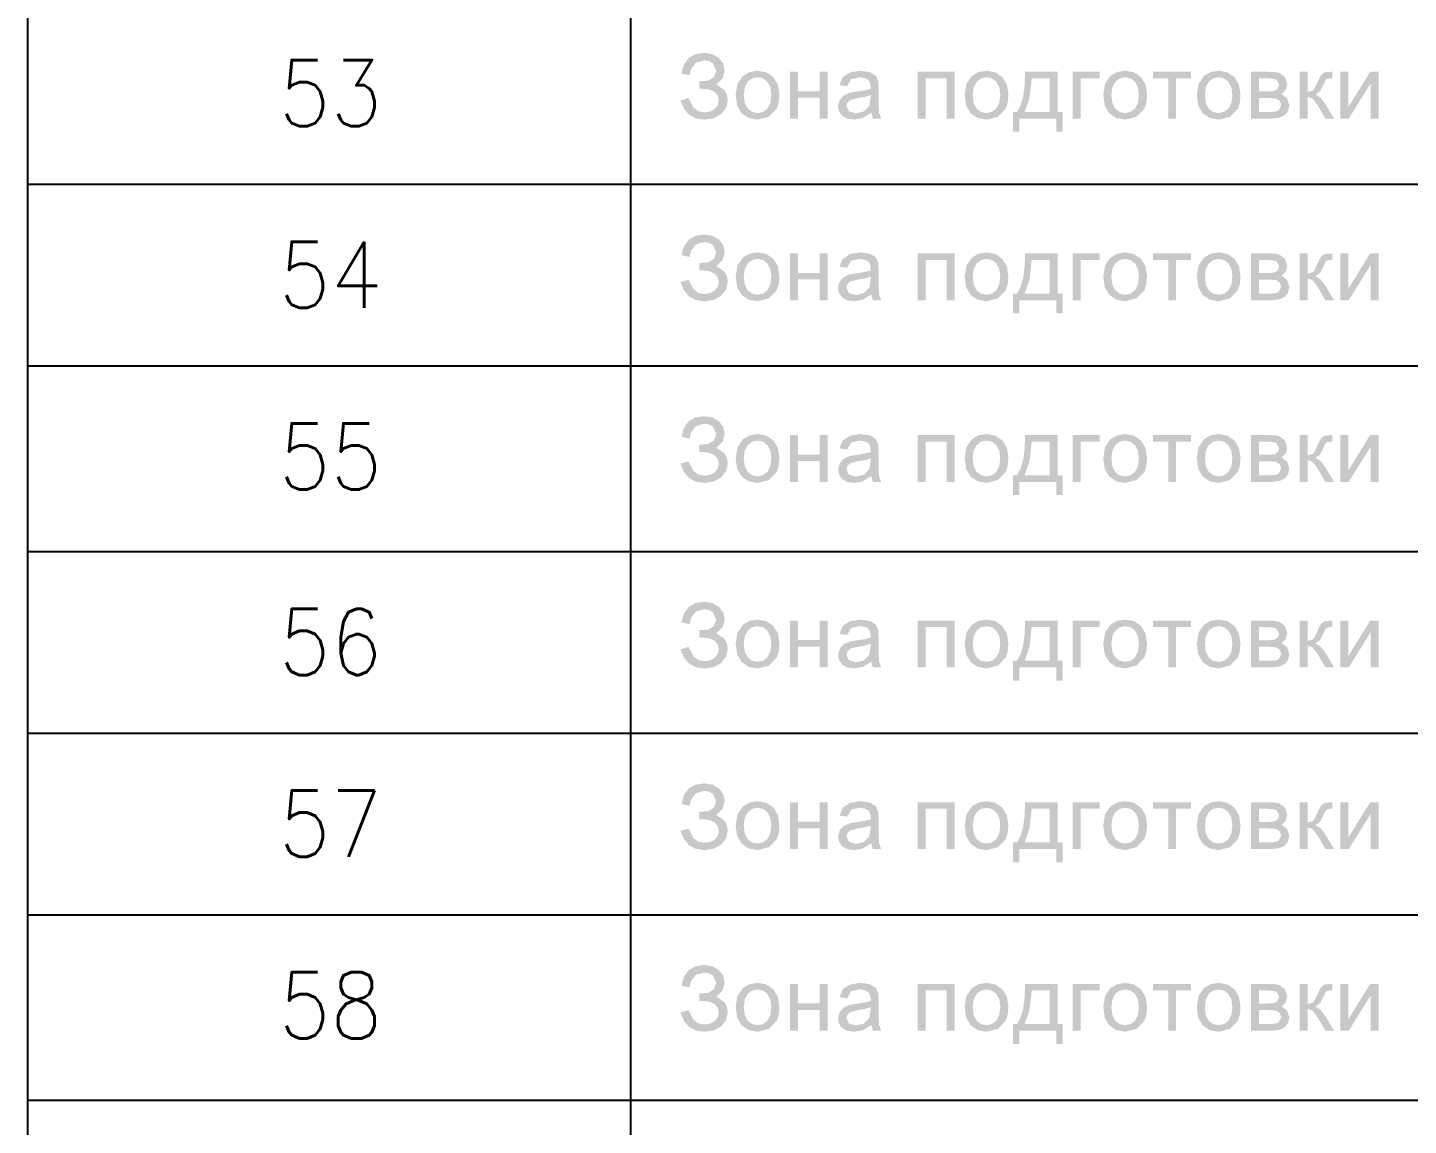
# Model space of a CAD drawing. Header units: millimetres. Extents: x 0 to 420, y 0 to 297.
# Drawn here: x 28.91 to 44.04, y 125.58 to 137.61 of the extents above; entities that cross this region are included whole.
import ezdxf

# ---------------------------------------------------------------- set-up
doc = ezdxf.new("R2010")
doc.units = ezdxf.units.MM
doc.layers.get('0').update_dxf_attribs({"linetype": 'CONTINUOUS'})
doc.styles.get("Standard").update_dxf_attribs({"font": 'STANDARD'})

msp = doc.modelspace()

# ---------------------------------------------------------------- hatches: boundary and pattern name
at = {"true_color": 0x0000fb}
for points in [[(36.063151, 136.809206), (36.152448, 136.832357), (36.207018, 136.72928), (36.258212, 136.69035), (36.323876, 136.677466), (36.390159, 136.686974), (36.440733, 136.715499), (36.472979, 136.757667), (36.483728, 136.808104), (36.47229, 136.860193), (36.438528, 136.900708), (36.384854, 136.926753), (36.315056, 136.935434), (36.270408, 136.935434), (36.270408, 137.017014), (36.369075, 137.02418), (36.429709, 137.062214), (36.456167, 137.132218), (36.419787, 137.212696), (36.377481, 137.238258), (36.322773, 137.246871), (36.231272, 137.219861), (36.178906, 137.149306), (36.164574, 137.08316), (36.074726, 137.103555), (36.102726, 137.202033), (36.153619, 137.272502), (36.227353, 137.31486), (36.323876, 137.329002), (36.416549, 137.314533), (36.488138, 137.271124), (36.533544, 137.20863), (36.548772, 137.136628), (36.525345, 137.048571), (36.455616, 136.982839), (36.546015, 136.921654), (36.573301, 136.871149), (36.582396, 136.811962), (36.564619, 136.727695), (36.511289, 136.658724), (36.42902, 136.612836), (36.324427, 136.597539), (36.232753, 136.610769), (36.158649, 136.650456), (36.102115, 136.716602)], [(37.262359, 137.121745), (37.349451, 137.121745), (37.349451, 136.908976), (37.58978, 136.908976), (37.58978, 137.121745), (37.676872, 137.121745), (37.676872, 136.609666), (37.58978, 136.609666), (37.58978, 136.836767), (37.349451, 136.836767), (37.349451, 136.609666), (37.262359, 136.609666)], [(38.661616, 137.121745), (39.065657, 137.121745), (39.065657, 136.609666), (38.979116, 136.609666), (38.979116, 137.050087), (38.748708, 137.050087), (38.748708, 136.609666), (38.661616, 136.609666)], [(40.358695, 137.121745), (40.653596, 137.121745), (40.653596, 137.050087), (40.445787, 137.050087), (40.445787, 136.609666), (40.358695, 136.609666)], [(41.241101, 137.121745), (41.657268, 137.121745), (41.657268, 137.050087), (41.492455, 137.050087), (41.492455, 136.609666), (41.406465, 136.609666), (41.406465, 137.050087), (41.241101, 137.050087)], [(42.847181, 137.121745), (42.934273, 137.121745), (42.934273, 136.900708), (42.992151, 136.916142), (43.012546, 136.947217), (43.041209, 137.009297), (43.063947, 137.059389), (43.08255, 137.089223), (43.11893, 137.115131), (43.186179, 137.121745), (43.203266, 137.121745), (43.203266, 137.050087), (43.179013, 137.050638), (43.135467, 137.040165), (43.122306, 137.019081), (43.104599, 136.977327), (43.068218, 136.907874), (43.017507, 136.872596), (43.073042, 136.839109), (43.12775, 136.768416), (43.222559, 136.609666), (43.127199, 136.609666), (43.034594, 136.768416), (42.984434, 136.831255), (42.934273, 136.846689), (42.934273, 136.609666), (42.847181, 136.609666)], [(43.289922, 137.121745), (43.377014, 137.121745), (43.377014, 136.731485), (43.617344, 137.121745), (43.71105, 137.121745), (43.71105, 136.609666), (43.62451, 136.609666), (43.62451, 136.997722), (43.383629, 136.609666), (43.289922, 136.609666)], [(36.063151, 134.819539), (36.152448, 134.84269), (36.207018, 134.739613), (36.258212, 134.700684), (36.323876, 134.687799), (36.390159, 134.697307), (36.440733, 134.725833), (36.472979, 134.768001), (36.483728, 134.818437), (36.47229, 134.870527), (36.438528, 134.911041), (36.384854, 134.937086), (36.315056, 134.945768), (36.270408, 134.945768), (36.270408, 135.027348), (36.369075, 135.034513), (36.429709, 135.072547), (36.456167, 135.142552), (36.419787, 135.223029), (36.377481, 135.248592), (36.322773, 135.257204), (36.231272, 135.230195), (36.178906, 135.159639), (36.164574, 135.093493), (36.074726, 135.113888), (36.102726, 135.212366), (36.153619, 135.282836), (36.227353, 135.325193), (36.323876, 135.339335), (36.416549, 135.324866), (36.488138, 135.281458), (36.533544, 135.218964), (36.548772, 135.146961), (36.525345, 135.058905), (36.455616, 134.993172), (36.546015, 134.931987), (36.573301, 134.881482), (36.582396, 134.822295), (36.564619, 134.738028), (36.511289, 134.669058), (36.42902, 134.623169), (36.324427, 134.607873), (36.232753, 134.621102), (36.158649, 134.660789), (36.102115, 134.726935)], [(37.262359, 135.132078), (37.349451, 135.132078), (37.349451, 134.919309), (37.58978, 134.919309), (37.58978, 135.132078), (37.676872, 135.132078), (37.676872, 134.619999), (37.58978, 134.619999), (37.58978, 134.8471), (37.349451, 134.8471), (37.349451, 134.619999), (37.262359, 134.619999)], [(38.661616, 135.132078), (39.065657, 135.132078), (39.065657, 134.619999), (38.979116, 134.619999), (38.979116, 135.06042), (38.748708, 135.06042), (38.748708, 134.619999), (38.661616, 134.619999)], [(40.358695, 135.132078), (40.653596, 135.132078), (40.653596, 135.06042), (40.445787, 135.06042), (40.445787, 134.619999), (40.358695, 134.619999)], [(41.241101, 135.132078), (41.657268, 135.132078), (41.657268, 135.06042), (41.492455, 135.06042), (41.492455, 134.619999), (41.406465, 134.619999), (41.406465, 135.06042), (41.241101, 135.06042)], [(42.847181, 135.132078), (42.934273, 135.132078), (42.934273, 134.911041), (42.992151, 134.926475), (43.012546, 134.95755), (43.041209, 135.019631), (43.063947, 135.069722), (43.08255, 135.099557), (43.11893, 135.125464), (43.186179, 135.132078), (43.203266, 135.132078), (43.203266, 135.06042), (43.179013, 135.060972), (43.135467, 135.050499), (43.122306, 135.029415), (43.104599, 134.98766), (43.068218, 134.918207), (43.017507, 134.882929), (43.073042, 134.849443), (43.12775, 134.778749), (43.222559, 134.619999), (43.127199, 134.619999), (43.034594, 134.778749), (42.984434, 134.841588), (42.934273, 134.857022), (42.934273, 134.619999), (42.847181, 134.619999)], [(43.289922, 135.132078), (43.377014, 135.132078), (43.377014, 134.741818), (43.617344, 135.132078), (43.71105, 135.132078), (43.71105, 134.619999), (43.62451, 134.619999), (43.62451, 135.008055), (43.383629, 134.619999), (43.289922, 134.619999)], [(36.063151, 132.829873), (36.152448, 132.853024), (36.207018, 132.749947), (36.258212, 132.711017), (36.323876, 132.698132), (36.390159, 132.707641), (36.440733, 132.736166), (36.472979, 132.778334), (36.483728, 132.82877), (36.47229, 132.88086), (36.438528, 132.921374), (36.384854, 132.947419), (36.315056, 132.956101), (36.270408, 132.956101), (36.270408, 133.037681), (36.369075, 133.044847), (36.429709, 133.082881), (36.456167, 133.152885), (36.419787, 133.233362), (36.377481, 133.258925), (36.322773, 133.267538), (36.231272, 133.240528), (36.178906, 133.169973), (36.164574, 133.103827), (36.074726, 133.124222), (36.102726, 133.2227), (36.153619, 133.293169), (36.227353, 133.335527), (36.323876, 133.349669), (36.416549, 133.335199), (36.488138, 133.291791), (36.533544, 133.229297), (36.548772, 133.157295), (36.525345, 133.069238), (36.455616, 133.003506), (36.546015, 132.942321), (36.573301, 132.891816), (36.582396, 132.832629), (36.564619, 132.748362), (36.511289, 132.679391), (36.42902, 132.633502), (36.324427, 132.618206), (36.232753, 132.631435), (36.158649, 132.671123), (36.102115, 132.737269)], [(37.262359, 133.142412), (37.349451, 133.142412), (37.349451, 132.929643), (37.58978, 132.929643), (37.58978, 133.142412), (37.676872, 133.142412), (37.676872, 132.630333), (37.58978, 132.630333), (37.58978, 132.857433), (37.349451, 132.857433), (37.349451, 132.630333), (37.262359, 132.630333)], [(38.661616, 133.142412), (39.065657, 133.142412), (39.065657, 132.630333), (38.979116, 132.630333), (38.979116, 133.070754), (38.748708, 133.070754), (38.748708, 132.630333), (38.661616, 132.630333)], [(40.358695, 133.142412), (40.653596, 133.142412), (40.653596, 133.070754), (40.445787, 133.070754), (40.445787, 132.630333), (40.358695, 132.630333)], [(41.241101, 133.142412), (41.657268, 133.142412), (41.657268, 133.070754), (41.492455, 133.070754), (41.492455, 132.630333), (41.406465, 132.630333), (41.406465, 133.070754), (41.241101, 133.070754)], [(42.847181, 133.142412), (42.934273, 133.142412), (42.934273, 132.921374), (42.992151, 132.936808), (43.012546, 132.967883), (43.041209, 133.029964), (43.063947, 133.080056), (43.08255, 133.10989), (43.11893, 133.135797), (43.186179, 133.142412), (43.203266, 133.142412), (43.203266, 133.070754), (43.179013, 133.071305), (43.135467, 133.060832), (43.122306, 133.039748), (43.104599, 132.997993), (43.068218, 132.92854), (43.017507, 132.893262), (43.073042, 132.859776), (43.12775, 132.789083), (43.222559, 132.630333), (43.127199, 132.630333), (43.034594, 132.789083), (42.984434, 132.851921), (42.934273, 132.867355), (42.934273, 132.630333), (42.847181, 132.630333)], [(43.289922, 133.142412), (43.377014, 133.142412), (43.377014, 132.752151), (43.617344, 133.142412), (43.71105, 133.142412), (43.71105, 132.630333), (43.62451, 132.630333), (43.62451, 133.018388), (43.383629, 132.630333), (43.289922, 132.630333)], [(36.063151, 130.797873), (36.152448, 130.821024), (36.207018, 130.717947), (36.258212, 130.679017), (36.323876, 130.666132), (36.390159, 130.675641), (36.440733, 130.704166), (36.472979, 130.746334), (36.483728, 130.79677), (36.47229, 130.84886), (36.438528, 130.889374), (36.384854, 130.915419), (36.315056, 130.924101), (36.270408, 130.924101), (36.270408, 131.005681), (36.369075, 131.012847), (36.429709, 131.050881), (36.456167, 131.120885), (36.419787, 131.201362), (36.377481, 131.226925), (36.322773, 131.235538), (36.231272, 131.208528), (36.178906, 131.137973), (36.164574, 131.071827), (36.074726, 131.092222), (36.102726, 131.1907), (36.153619, 131.261169), (36.227353, 131.303527), (36.323876, 131.317669), (36.416549, 131.303199), (36.488138, 131.259791), (36.533544, 131.197297), (36.548772, 131.125295), (36.525345, 131.037238), (36.455616, 130.971506), (36.546015, 130.910321), (36.573301, 130.859816), (36.582396, 130.800629), (36.564619, 130.716362), (36.511289, 130.647391), (36.42902, 130.601502), (36.324427, 130.586206), (36.232753, 130.599435), (36.158649, 130.639123), (36.102115, 130.705269)], [(37.262359, 131.110412), (37.349451, 131.110412), (37.349451, 130.897643), (37.58978, 130.897643), (37.58978, 131.110412), (37.676872, 131.110412), (37.676872, 130.598333), (37.58978, 130.598333), (37.58978, 130.825434), (37.349451, 130.825434), (37.349451, 130.598333), (37.262359, 130.598333)], [(38.661616, 131.110412), (39.065657, 131.110412), (39.065657, 130.598333), (38.979116, 130.598333), (38.979116, 131.038754), (38.748708, 131.038754), (38.748708, 130.598333), (38.661616, 130.598333)], [(40.358695, 131.110412), (40.653596, 131.110412), (40.653596, 131.038754), (40.445787, 131.038754), (40.445787, 130.598333), (40.358695, 130.598333)], [(41.241101, 131.110412), (41.657268, 131.110412), (41.657268, 131.038754), (41.492455, 131.038754), (41.492455, 130.598333), (41.406465, 130.598333), (41.406465, 131.038754), (41.241101, 131.038754)], [(42.847181, 131.110412), (42.934273, 131.110412), (42.934273, 130.889374), (42.992151, 130.904809), (43.012546, 130.935883), (43.041209, 130.997964), (43.063947, 131.048056), (43.08255, 131.07789), (43.11893, 131.103797), (43.186179, 131.110412), (43.203266, 131.110412), (43.203266, 131.038754), (43.179013, 131.039305), (43.135467, 131.028832), (43.122306, 131.007748), (43.104599, 130.965993), (43.068218, 130.89654), (43.017507, 130.861262), (43.073042, 130.827776), (43.12775, 130.757083), (43.222559, 130.598333), (43.127199, 130.598333), (43.034594, 130.757083), (42.984434, 130.819921), (42.934273, 130.835355), (42.934273, 130.598333), (42.847181, 130.598333)], [(43.289922, 131.110412), (43.377014, 131.110412), (43.377014, 130.720151), (43.617344, 131.110412), (43.71105, 131.110412), (43.71105, 130.598333), (43.62451, 130.598333), (43.62451, 130.986388), (43.383629, 130.598333), (43.289922, 130.598333)], [(36.063151, 128.808206), (36.152448, 128.831357), (36.207018, 128.72828), (36.258212, 128.68935), (36.323876, 128.676466), (36.390159, 128.685974), (36.440733, 128.714499), (36.472979, 128.756667), (36.483728, 128.807104), (36.47229, 128.859193), (36.438528, 128.899708), (36.384854, 128.925753), (36.315056, 128.934434), (36.270408, 128.934434), (36.270408, 129.016014), (36.369075, 129.02318), (36.429709, 129.061214), (36.456167, 129.131218), (36.419787, 129.211696), (36.377481, 129.237258), (36.322773, 129.245871), (36.231272, 129.218861), (36.178906, 129.148306), (36.164574, 129.08216), (36.074726, 129.102555), (36.102726, 129.201033), (36.153619, 129.271503), (36.227353, 129.31386), (36.323876, 129.328002), (36.416549, 129.313533), (36.488138, 129.270124), (36.533544, 129.20763), (36.548772, 129.135628), (36.525345, 129.047571), (36.455616, 128.981839), (36.546015, 128.920654), (36.573301, 128.870149), (36.582396, 128.810962), (36.564619, 128.726695), (36.511289, 128.657724), (36.42902, 128.611836), (36.324427, 128.596539), (36.232753, 128.609769), (36.158649, 128.649456), (36.102115, 128.715602)], [(37.262359, 129.120745), (37.349451, 129.120745), (37.349451, 128.907976), (37.58978, 128.907976), (37.58978, 129.120745), (37.676872, 129.120745), (37.676872, 128.608666), (37.58978, 128.608666), (37.58978, 128.835767), (37.349451, 128.835767), (37.349451, 128.608666), (37.262359, 128.608666)], [(38.661616, 129.120745), (39.065657, 129.120745), (39.065657, 128.608666), (38.979116, 128.608666), (38.979116, 129.049087), (38.748708, 129.049087), (38.748708, 128.608666), (38.661616, 128.608666)], [(40.358695, 129.120745), (40.653596, 129.120745), (40.653596, 129.049087), (40.445787, 129.049087), (40.445787, 128.608666), (40.358695, 128.608666)], [(41.241101, 129.120745), (41.657268, 129.120745), (41.657268, 129.049087), (41.492455, 129.049087), (41.492455, 128.608666), (41.406465, 128.608666), (41.406465, 129.049087), (41.241101, 129.049087)], [(42.847181, 129.120745), (42.934273, 129.120745), (42.934273, 128.899708), (42.992151, 128.915142), (43.012546, 128.946217), (43.041209, 129.008297), (43.063947, 129.058389), (43.08255, 129.088223), (43.11893, 129.114131), (43.186179, 129.120745), (43.203266, 129.120745), (43.203266, 129.049087), (43.179013, 129.049638), (43.135467, 129.039165), (43.122306, 129.018081), (43.104599, 128.976327), (43.068218, 128.906874), (43.017507, 128.871596), (43.073042, 128.83811), (43.12775, 128.767416), (43.222559, 128.608666), (43.127199, 128.608666), (43.034594, 128.767416), (42.984434, 128.830255), (42.934273, 128.845689), (42.934273, 128.608666), (42.847181, 128.608666)], [(43.289922, 129.120745), (43.377014, 129.120745), (43.377014, 128.730485), (43.617344, 129.120745), (43.71105, 129.120745), (43.71105, 128.608666), (43.62451, 128.608666), (43.62451, 128.996722), (43.383629, 128.608666), (43.289922, 128.608666)], [(36.063151, 126.818539), (36.152448, 126.84169), (36.207018, 126.738613), (36.258212, 126.699684), (36.323876, 126.686799), (36.390159, 126.696307), (36.440733, 126.724833), (36.472979, 126.767001), (36.483728, 126.817437), (36.47229, 126.869527), (36.438528, 126.910041), (36.384854, 126.936086), (36.315056, 126.944768), (36.270408, 126.944768), (36.270408, 127.026348), (36.369075, 127.033513), (36.429709, 127.071547), (36.456167, 127.141552), (36.419787, 127.222029), (36.377481, 127.247592), (36.322773, 127.256204), (36.231272, 127.229195), (36.178906, 127.158639), (36.164574, 127.092493), (36.074726, 127.112888), (36.102726, 127.211366), (36.153619, 127.281836), (36.227353, 127.324193), (36.323876, 127.338335), (36.416549, 127.323866), (36.488138, 127.280458), (36.533544, 127.217964), (36.548772, 127.145961), (36.525345, 127.057905), (36.455616, 126.992172), (36.546015, 126.930987), (36.573301, 126.880482), (36.582396, 126.821296), (36.564619, 126.737028), (36.511289, 126.668058), (36.42902, 126.622169), (36.324427, 126.606873), (36.232753, 126.620102), (36.158649, 126.659789), (36.102115, 126.725935)], [(37.262359, 127.131078), (37.349451, 127.131078), (37.349451, 126.918309), (37.58978, 126.918309), (37.58978, 127.131078), (37.676872, 127.131078), (37.676872, 126.618999), (37.58978, 126.618999), (37.58978, 126.8461), (37.349451, 126.8461), (37.349451, 126.618999), (37.262359, 126.618999)], [(38.661616, 127.131078), (39.065657, 127.131078), (39.065657, 126.618999), (38.979116, 126.618999), (38.979116, 127.059421), (38.748708, 127.059421), (38.748708, 126.618999), (38.661616, 126.618999)], [(40.358695, 127.131078), (40.653596, 127.131078), (40.653596, 127.059421), (40.445787, 127.059421), (40.445787, 126.618999), (40.358695, 126.618999)], [(41.241101, 127.131078), (41.657268, 127.131078), (41.657268, 127.059421), (41.492455, 127.059421), (41.492455, 126.618999), (41.406465, 126.618999), (41.406465, 127.059421), (41.241101, 127.059421)], [(42.847181, 127.131078), (42.934273, 127.131078), (42.934273, 126.910041), (42.992151, 126.925475), (43.012546, 126.95655), (43.041209, 127.018631), (43.063947, 127.068722), (43.08255, 127.098557), (43.11893, 127.124464), (43.186179, 127.131078), (43.203266, 127.131078), (43.203266, 127.059421), (43.179013, 127.059972), (43.135467, 127.049499), (43.122306, 127.028415), (43.104599, 126.98666), (43.068218, 126.917207), (43.017507, 126.881929), (43.073042, 126.848443), (43.12775, 126.777749), (43.222559, 126.618999), (43.127199, 126.618999), (43.034594, 126.777749), (42.984434, 126.840588), (42.934273, 126.856022), (42.934273, 126.618999), (42.847181, 126.618999)], [(43.289922, 127.131078), (43.377014, 127.131078), (43.377014, 126.740818), (43.617344, 127.131078), (43.71105, 127.131078), (43.71105, 126.618999), (43.62451, 126.618999), (43.62451, 127.007055), (43.383629, 126.618999), (43.289922, 126.618999)]]:
    msp.add_hatch(color=0, dxfattribs=at).paths.add_polyline_path(points, flags=0)
h = msp.add_hatch(color=0, dxfattribs=at)
h.paths.add_polyline_path([(36.668519, 136.865981), (36.688087, 136.98966), (36.747342, 137.076545), (36.820585, 137.118989), (36.908297, 137.133321), (37.004278, 137.115957), (37.080828, 137.063868), (37.131195, 136.98153), (37.148076, 136.873147), (37.140634, 136.784401), (37.11831, 136.717153), (37.032321, 136.62951), (36.908297, 136.598091), (36.811146, 136.615178), (36.734664, 136.666993), (36.685055, 136.750984)], flags=0)
h.paths.add_polyline_path([(36.757264, 136.865981), (36.768013, 136.779509), (36.800259, 136.718256), (36.848697, 136.681806), (36.908297, 136.669749), (36.967415, 136.681875), (37.015784, 136.718807), (37.04803, 136.78075), (37.058779, 136.868737), (37.04803, 136.951833), (37.015784, 137.012604), (36.967415, 137.049329), (36.908297, 137.061663), (36.848697, 137.049329), (36.800259, 137.012604), (36.768013, 136.951488)], flags=0)
h = msp.add_hatch(color=0, dxfattribs=at)
h.paths.add_polyline_path([(38.153675, 136.673056), (38.06052, 136.614627), (37.964608, 136.598091), (37.889919, 136.608426), (37.835073, 136.639432), (37.801104, 136.686285), (37.789873, 136.744714), (37.806961, 136.813065), (37.851609, 136.863225), (37.914448, 136.891888), (37.991618, 136.905118), (38.082431, 136.918347), (38.145958, 136.934883), (38.146509, 136.957483), (38.140377, 137.002614), (38.122256, 137.032448), (38.080501, 137.05429), (38.023037, 137.061663), (37.932638, 137.040165), (37.889643, 136.964098), (37.804756, 136.975673), (37.84279, 137.063868), (37.919409, 137.115131), (38.035715, 137.133321), (38.1421, 137.117887), (38.202733, 137.07875), (38.229743, 137.020322), (38.234153, 136.939844), (38.234153, 136.824089), (38.235462, 136.725352), (38.239665, 136.670851), (38.261713, 136.609666), (38.170763, 136.609666)], flags=0)
h.paths.add_polyline_path([(38.145958, 136.866532), (38.086909, 136.848618), (38.004296, 136.834011), (37.928779, 136.816372), (37.894604, 136.78826), (37.882477, 136.746919), (37.908384, 136.689041), (37.985554, 136.66589), (38.074851, 136.687939), (38.132178, 136.748021), (38.145958, 136.835113)], flags=0)
h = msp.add_hatch(color=0, dxfattribs=at)
h.paths.add_polyline_path([(39.176279, 136.865981), (39.195847, 136.98966), (39.255103, 137.076545), (39.328345, 137.118989), (39.416058, 137.133321), (39.512038, 137.115957), (39.588588, 137.063868), (39.638955, 136.98153), (39.655836, 136.873147), (39.648395, 136.784401), (39.626071, 136.717153), (39.540081, 136.62951), (39.416058, 136.598091), (39.318906, 136.615178), (39.242425, 136.666993), (39.192815, 136.750984)], flags=0)
h.paths.add_polyline_path([(39.265025, 136.865981), (39.275773, 136.779509), (39.308019, 136.718256), (39.356457, 136.681806), (39.416058, 136.669749), (39.475175, 136.681875), (39.523544, 136.718807), (39.555791, 136.78075), (39.566539, 136.868737), (39.555791, 136.951833), (39.523544, 137.012604), (39.475175, 137.049329), (39.416058, 137.061663), (39.356457, 137.049329), (39.308019, 137.012604), (39.275773, 136.951488)], flags=0)
h = msp.add_hatch(color=0, dxfattribs=at)
h.paths.add_polyline_path([(39.837918, 137.121745), (40.195106, 137.121745), (40.195106, 136.681324), (40.250779, 136.681324), (40.250779, 136.464697), (40.179121, 136.464697), (40.179121, 136.609666), (39.776182, 136.609666), (39.776182, 136.464697), (39.704524, 136.464697), (39.704524, 136.681324), (39.750275, 136.681324), (39.789859, 136.755333), (39.817661, 136.853372), (39.833681, 136.975492)], flags=0)
h.paths.add_polyline_path([(39.910679, 137.050087), (39.886356, 136.833046), (39.833509, 136.681324), (40.108565, 136.681324), (40.108565, 137.050087)], flags=0)
h = msp.add_hatch(color=0, dxfattribs=at)
h.paths.add_polyline_path([(40.694665, 136.865981), (40.714233, 136.98966), (40.773489, 137.076545), (40.846732, 137.118989), (40.934444, 137.133321), (41.030424, 137.115957), (41.106974, 137.063868), (41.157341, 136.98153), (41.174222, 136.873147), (41.166781, 136.784401), (41.144457, 136.717153), (41.058467, 136.62951), (40.934444, 136.598091), (40.837292, 136.615178), (40.760811, 136.666993), (40.711202, 136.750984)], flags=0)
h.paths.add_polyline_path([(40.783411, 136.865981), (40.794159, 136.779509), (40.826406, 136.718256), (40.874844, 136.681806), (40.934444, 136.669749), (40.993562, 136.681875), (41.041931, 136.718807), (41.074177, 136.78075), (41.084926, 136.868737), (41.074177, 136.951833), (41.041931, 137.012604), (40.993562, 137.049329), (40.934444, 137.061663), (40.874844, 137.049329), (40.826406, 137.012604), (40.794159, 136.951488)], flags=0)
h = msp.add_hatch(color=0, dxfattribs=at)
h.paths.add_polyline_path([(41.718364, 136.865981), (41.737932, 136.98966), (41.797188, 137.076545), (41.870431, 137.118989), (41.958143, 137.133321), (42.054123, 137.115957), (42.130673, 137.063868), (42.181041, 136.98153), (42.197922, 136.873147), (42.19048, 136.784401), (42.168156, 136.717153), (42.082166, 136.62951), (41.958143, 136.598091), (41.860991, 136.615178), (41.78451, 136.666993), (41.734901, 136.750984)], flags=0)
h.paths.add_polyline_path([(41.80711, 136.865981), (41.817859, 136.779509), (41.850105, 136.718256), (41.898543, 136.681806), (41.958143, 136.669749), (42.017261, 136.681875), (42.06563, 136.718807), (42.097876, 136.78075), (42.108625, 136.868737), (42.097876, 136.951833), (42.06563, 137.012604), (42.017261, 137.049329), (41.958143, 137.061663), (41.898543, 137.049329), (41.850105, 137.012604), (41.817859, 136.951488)], flags=0)
h = msp.add_hatch(color=0, dxfattribs=at)
h.paths.add_polyline_path([(42.312204, 137.121745), (42.512296, 137.121745), (42.576443, 137.118576), (42.621987, 137.109618), (42.683723, 137.064419), (42.709631, 136.986146), (42.694197, 136.921654), (42.648997, 136.876454), (42.708528, 136.831255), (42.732782, 136.752982), (42.717141, 136.689455), (42.680416, 136.644944), (42.622539, 136.618417), (42.543164, 136.609666), (42.312204, 136.609666)], flags=0)
h.paths.add_polyline_path([(42.399296, 136.90622), (42.491901, 136.90622), (42.567417, 136.911732), (42.6049, 136.935434), (42.621436, 136.977878), (42.592773, 137.034102), (42.553843, 137.046022), (42.494657, 137.050087), (42.399296, 137.050087)], flags=0)
h.paths.add_polyline_path([(42.399296, 136.681324), (42.513398, 136.681324), (42.575479, 136.685527), (42.614822, 136.698412), (42.643485, 136.757392), (42.6275, 136.802591), (42.586158, 136.829601), (42.504027, 136.835113), (42.399296, 136.835113)], flags=0)
h = msp.add_hatch(color=0, dxfattribs=at)
h.paths.add_polyline_path([(36.668519, 134.876315), (36.688087, 134.999993), (36.747342, 135.086879), (36.820585, 135.129322), (36.908297, 135.143654), (37.004278, 135.126291), (37.080828, 135.074201), (37.131195, 134.991863), (37.148076, 134.88348), (37.140634, 134.794735), (37.11831, 134.727486), (37.032321, 134.639843), (36.908297, 134.608424), (36.811146, 134.625512), (36.734664, 134.677326), (36.685055, 134.761317)], flags=0)
h.paths.add_polyline_path([(36.757264, 134.876315), (36.768013, 134.789843), (36.800259, 134.728589), (36.848697, 134.69214), (36.908297, 134.680082), (36.967415, 134.692209), (37.015784, 134.72914), (37.04803, 134.791083), (37.058779, 134.879071), (37.04803, 134.962166), (37.015784, 135.022938), (36.967415, 135.059663), (36.908297, 135.071996), (36.848697, 135.059663), (36.800259, 135.022938), (36.768013, 134.961822)], flags=0)
h = msp.add_hatch(color=0, dxfattribs=at)
h.paths.add_polyline_path([(38.153675, 134.683389), (38.06052, 134.62496), (37.964608, 134.608424), (37.889919, 134.618759), (37.835073, 134.649765), (37.801104, 134.696618), (37.789873, 134.755047), (37.806961, 134.823398), (37.851609, 134.873558), (37.914448, 134.902222), (37.991618, 134.915451), (38.082431, 134.92868), (38.145958, 134.945216), (38.146509, 134.967816), (38.140377, 135.012947), (38.122256, 135.042782), (38.080501, 135.064623), (38.023037, 135.071996), (37.932638, 135.050499), (37.889643, 134.974431), (37.804756, 134.986006), (37.84279, 135.074201), (37.919409, 135.125464), (38.035715, 135.143654), (38.1421, 135.12822), (38.202733, 135.089084), (38.229743, 135.030655), (38.234153, 134.950177), (38.234153, 134.834422), (38.235462, 134.735686), (38.239665, 134.681184), (38.261713, 134.619999), (38.170763, 134.619999)], flags=0)
h.paths.add_polyline_path([(38.145958, 134.876866), (38.086909, 134.858951), (38.004296, 134.844344), (37.928779, 134.826705), (37.894604, 134.798593), (37.882477, 134.757252), (37.908384, 134.699374), (37.985554, 134.676223), (38.074851, 134.698272), (38.132178, 134.758354), (38.145958, 134.845447)], flags=0)
h = msp.add_hatch(color=0, dxfattribs=at)
h.paths.add_polyline_path([(39.176279, 134.876315), (39.195847, 134.999993), (39.255103, 135.086879), (39.328345, 135.129322), (39.416058, 135.143654), (39.512038, 135.126291), (39.588588, 135.074201), (39.638955, 134.991863), (39.655836, 134.88348), (39.648395, 134.794735), (39.626071, 134.727486), (39.540081, 134.639843), (39.416058, 134.608424), (39.318906, 134.625512), (39.242425, 134.677326), (39.192815, 134.761317)], flags=0)
h.paths.add_polyline_path([(39.265025, 134.876315), (39.275773, 134.789843), (39.308019, 134.728589), (39.356457, 134.69214), (39.416058, 134.680082), (39.475175, 134.692209), (39.523544, 134.72914), (39.555791, 134.791083), (39.566539, 134.879071), (39.555791, 134.962166), (39.523544, 135.022938), (39.475175, 135.059663), (39.416058, 135.071996), (39.356457, 135.059663), (39.308019, 135.022938), (39.275773, 134.961822)], flags=0)
h = msp.add_hatch(color=0, dxfattribs=at)
h.paths.add_polyline_path([(39.837918, 135.132078), (40.195106, 135.132078), (40.195106, 134.691657), (40.250779, 134.691657), (40.250779, 134.47503), (40.179121, 134.47503), (40.179121, 134.619999), (39.776182, 134.619999), (39.776182, 134.47503), (39.704524, 134.47503), (39.704524, 134.691657), (39.750275, 134.691657), (39.789859, 134.765667), (39.817661, 134.863706), (39.833681, 134.985826)], flags=0)
h.paths.add_polyline_path([(39.910679, 135.06042), (39.886356, 134.843379), (39.833509, 134.691657), (40.108565, 134.691657), (40.108565, 135.06042)], flags=0)
h = msp.add_hatch(color=0, dxfattribs=at)
h.paths.add_polyline_path([(40.694665, 134.876315), (40.714233, 134.999993), (40.773489, 135.086879), (40.846732, 135.129322), (40.934444, 135.143654), (41.030424, 135.126291), (41.106974, 135.074201), (41.157341, 134.991863), (41.174222, 134.88348), (41.166781, 134.794735), (41.144457, 134.727486), (41.058467, 134.639843), (40.934444, 134.608424), (40.837292, 134.625512), (40.760811, 134.677326), (40.711202, 134.761317)], flags=0)
h.paths.add_polyline_path([(40.783411, 134.876315), (40.794159, 134.789843), (40.826406, 134.728589), (40.874844, 134.69214), (40.934444, 134.680082), (40.993562, 134.692209), (41.041931, 134.72914), (41.074177, 134.791083), (41.084926, 134.879071), (41.074177, 134.962166), (41.041931, 135.022938), (40.993562, 135.059663), (40.934444, 135.071996), (40.874844, 135.059663), (40.826406, 135.022938), (40.794159, 134.961822)], flags=0)
h = msp.add_hatch(color=0, dxfattribs=at)
h.paths.add_polyline_path([(41.718364, 134.876315), (41.737932, 134.999993), (41.797188, 135.086879), (41.870431, 135.129322), (41.958143, 135.143654), (42.054123, 135.126291), (42.130673, 135.074201), (42.181041, 134.991863), (42.197922, 134.88348), (42.19048, 134.794735), (42.168156, 134.727486), (42.082166, 134.639843), (41.958143, 134.608424), (41.860991, 134.625512), (41.78451, 134.677326), (41.734901, 134.761317)], flags=0)
h.paths.add_polyline_path([(41.80711, 134.876315), (41.817859, 134.789843), (41.850105, 134.728589), (41.898543, 134.69214), (41.958143, 134.680082), (42.017261, 134.692209), (42.06563, 134.72914), (42.097876, 134.791083), (42.108625, 134.879071), (42.097876, 134.962166), (42.06563, 135.022938), (42.017261, 135.059663), (41.958143, 135.071996), (41.898543, 135.059663), (41.850105, 135.022938), (41.817859, 134.961822)], flags=0)
h = msp.add_hatch(color=0, dxfattribs=at)
h.paths.add_polyline_path([(42.312204, 135.132078), (42.512296, 135.132078), (42.576443, 135.128909), (42.621987, 135.119952), (42.683723, 135.074752), (42.709631, 134.996479), (42.694197, 134.931987), (42.648997, 134.886788), (42.708528, 134.841588), (42.732782, 134.763315), (42.717141, 134.699788), (42.680416, 134.655277), (42.622539, 134.62875), (42.543164, 134.619999), (42.312204, 134.619999)], flags=0)
h.paths.add_polyline_path([(42.399296, 134.916553), (42.491901, 134.916553), (42.567417, 134.922065), (42.6049, 134.945768), (42.621436, 134.988211), (42.592773, 135.044435), (42.553843, 135.056355), (42.494657, 135.06042), (42.399296, 135.06042)], flags=0)
h.paths.add_polyline_path([(42.399296, 134.691657), (42.513398, 134.691657), (42.575479, 134.69586), (42.614822, 134.708745), (42.643485, 134.767725), (42.6275, 134.812925), (42.586158, 134.839934), (42.504027, 134.845447), (42.399296, 134.845447)], flags=0)
h = msp.add_hatch(color=0, dxfattribs=at)
h.paths.add_polyline_path([(36.668519, 132.886648), (36.688087, 133.010327), (36.747342, 133.097212), (36.820585, 133.139656), (36.908297, 133.153987), (37.004278, 133.136624), (37.080828, 133.084534), (37.131195, 133.002196), (37.148076, 132.893814), (37.140634, 132.805068), (37.11831, 132.73782), (37.032321, 132.650177), (36.908297, 132.618757), (36.811146, 132.635845), (36.734664, 132.687659), (36.685055, 132.771651)], flags=0)
h.paths.add_polyline_path([(36.757264, 132.886648), (36.768013, 132.800176), (36.800259, 132.738922), (36.848697, 132.702473), (36.908297, 132.690415), (36.967415, 132.702542), (37.015784, 132.739473), (37.04803, 132.801416), (37.058779, 132.889404), (37.04803, 132.9725), (37.015784, 133.033271), (36.967415, 133.069996), (36.908297, 133.082329), (36.848697, 133.069996), (36.800259, 133.033271), (36.768013, 132.972155)], flags=0)
h = msp.add_hatch(color=0, dxfattribs=at)
h.paths.add_polyline_path([(38.153675, 132.693723), (38.06052, 132.635294), (37.964608, 132.618757), (37.889919, 132.629093), (37.835073, 132.660098), (37.801104, 132.706952), (37.789873, 132.765381), (37.806961, 132.833731), (37.851609, 132.883892), (37.914448, 132.912555), (37.991618, 132.925784), (38.082431, 132.939013), (38.145958, 132.95555), (38.146509, 132.97815), (38.140377, 133.02328), (38.122256, 133.053115), (38.080501, 133.074957), (38.023037, 133.082329), (37.932638, 133.060832), (37.889643, 132.984764), (37.804756, 132.99634), (37.84279, 133.084534), (37.919409, 133.135797), (38.035715, 133.153987), (38.1421, 133.138553), (38.202733, 133.099417), (38.229743, 133.040988), (38.234153, 132.960511), (38.234153, 132.844756), (38.235462, 132.746019), (38.239665, 132.691518), (38.261713, 132.630333), (38.170763, 132.630333)], flags=0)
h.paths.add_polyline_path([(38.145958, 132.887199), (38.086909, 132.869285), (38.004296, 132.854677), (37.928779, 132.837039), (37.894604, 132.808927), (37.882477, 132.767585), (37.908384, 132.709708), (37.985554, 132.686557), (38.074851, 132.708605), (38.132178, 132.768688), (38.145958, 132.85578)], flags=0)
h = msp.add_hatch(color=0, dxfattribs=at)
h.paths.add_polyline_path([(39.176279, 132.886648), (39.195847, 133.010327), (39.255103, 133.097212), (39.328345, 133.139656), (39.416058, 133.153987), (39.512038, 133.136624), (39.588588, 133.084534), (39.638955, 133.002196), (39.655836, 132.893814), (39.648395, 132.805068), (39.626071, 132.73782), (39.540081, 132.650177), (39.416058, 132.618757), (39.318906, 132.635845), (39.242425, 132.687659), (39.192815, 132.771651)], flags=0)
h.paths.add_polyline_path([(39.265025, 132.886648), (39.275773, 132.800176), (39.308019, 132.738922), (39.356457, 132.702473), (39.416058, 132.690415), (39.475175, 132.702542), (39.523544, 132.739473), (39.555791, 132.801416), (39.566539, 132.889404), (39.555791, 132.9725), (39.523544, 133.033271), (39.475175, 133.069996), (39.416058, 133.082329), (39.356457, 133.069996), (39.308019, 133.033271), (39.275773, 132.972155)], flags=0)
h = msp.add_hatch(color=0, dxfattribs=at)
h.paths.add_polyline_path([(39.837918, 133.142412), (40.195106, 133.142412), (40.195106, 132.701991), (40.250779, 132.701991), (40.250779, 132.485363), (40.179121, 132.485363), (40.179121, 132.630333), (39.776182, 132.630333), (39.776182, 132.485363), (39.704524, 132.485363), (39.704524, 132.701991), (39.750275, 132.701991), (39.789859, 132.776), (39.817661, 132.874039), (39.833681, 132.996159)], flags=0)
h.paths.add_polyline_path([(39.910679, 133.070754), (39.886356, 132.853713), (39.833509, 132.701991), (40.108565, 132.701991), (40.108565, 133.070754)], flags=0)
h = msp.add_hatch(color=0, dxfattribs=at)
h.paths.add_polyline_path([(40.694665, 132.886648), (40.714233, 133.010327), (40.773489, 133.097212), (40.846732, 133.139656), (40.934444, 133.153987), (41.030424, 133.136624), (41.106974, 133.084534), (41.157341, 133.002196), (41.174222, 132.893814), (41.166781, 132.805068), (41.144457, 132.73782), (41.058467, 132.650177), (40.934444, 132.618757), (40.837292, 132.635845), (40.760811, 132.687659), (40.711202, 132.771651)], flags=0)
h.paths.add_polyline_path([(40.783411, 132.886648), (40.794159, 132.800176), (40.826406, 132.738922), (40.874844, 132.702473), (40.934444, 132.690415), (40.993562, 132.702542), (41.041931, 132.739473), (41.074177, 132.801416), (41.084926, 132.889404), (41.074177, 132.9725), (41.041931, 133.033271), (40.993562, 133.069996), (40.934444, 133.082329), (40.874844, 133.069996), (40.826406, 133.033271), (40.794159, 132.972155)], flags=0)
h = msp.add_hatch(color=0, dxfattribs=at)
h.paths.add_polyline_path([(41.718364, 132.886648), (41.737932, 133.010327), (41.797188, 133.097212), (41.870431, 133.139656), (41.958143, 133.153987), (42.054123, 133.136624), (42.130673, 133.084534), (42.181041, 133.002196), (42.197922, 132.893814), (42.19048, 132.805068), (42.168156, 132.73782), (42.082166, 132.650177), (41.958143, 132.618757), (41.860991, 132.635845), (41.78451, 132.687659), (41.734901, 132.771651)], flags=0)
h.paths.add_polyline_path([(41.80711, 132.886648), (41.817859, 132.800176), (41.850105, 132.738922), (41.898543, 132.702473), (41.958143, 132.690415), (42.017261, 132.702542), (42.06563, 132.739473), (42.097876, 132.801416), (42.108625, 132.889404), (42.097876, 132.9725), (42.06563, 133.033271), (42.017261, 133.069996), (41.958143, 133.082329), (41.898543, 133.069996), (41.850105, 133.033271), (41.817859, 132.972155)], flags=0)
h = msp.add_hatch(color=0, dxfattribs=at)
h.paths.add_polyline_path([(42.312204, 133.142412), (42.512296, 133.142412), (42.576443, 133.139242), (42.621987, 133.130285), (42.683723, 133.085085), (42.709631, 133.006813), (42.694197, 132.942321), (42.648997, 132.897121), (42.708528, 132.851921), (42.732782, 132.773649), (42.717141, 132.710121), (42.680416, 132.665611), (42.622539, 132.639083), (42.543164, 132.630333), (42.312204, 132.630333)], flags=0)
h.paths.add_polyline_path([(42.399296, 132.926887), (42.491901, 132.926887), (42.567417, 132.932399), (42.6049, 132.956101), (42.621436, 132.998545), (42.592773, 133.054769), (42.553843, 133.066689), (42.494657, 133.070754), (42.399296, 133.070754)], flags=0)
h.paths.add_polyline_path([(42.399296, 132.701991), (42.513398, 132.701991), (42.575479, 132.706194), (42.614822, 132.719078), (42.643485, 132.778058), (42.6275, 132.823258), (42.586158, 132.850268), (42.504027, 132.85578), (42.399296, 132.85578)], flags=0)
h = msp.add_hatch(color=0, dxfattribs=at)
h.paths.add_polyline_path([(36.668519, 130.854648), (36.688087, 130.978327), (36.747342, 131.065212), (36.820585, 131.107656), (36.908297, 131.121987), (37.004278, 131.104624), (37.080828, 131.052534), (37.131195, 130.970196), (37.148076, 130.861814), (37.140634, 130.773068), (37.11831, 130.70582), (37.032321, 130.618177), (36.908297, 130.586757), (36.811146, 130.603845), (36.734664, 130.655659), (36.685055, 130.739651)], flags=0)
h.paths.add_polyline_path([(36.757264, 130.854648), (36.768013, 130.768176), (36.800259, 130.706922), (36.848697, 130.670473), (36.908297, 130.658415), (36.967415, 130.670542), (37.015784, 130.707473), (37.04803, 130.769416), (37.058779, 130.857404), (37.04803, 130.9405), (37.015784, 131.001271), (36.967415, 131.037996), (36.908297, 131.050329), (36.848697, 131.037996), (36.800259, 131.001271), (36.768013, 130.940155)], flags=0)
h = msp.add_hatch(color=0, dxfattribs=at)
h.paths.add_polyline_path([(38.153675, 130.661723), (38.06052, 130.603294), (37.964608, 130.586757), (37.889919, 130.597093), (37.835073, 130.628098), (37.801104, 130.674952), (37.789873, 130.733381), (37.806961, 130.801731), (37.851609, 130.851892), (37.914448, 130.880555), (37.991618, 130.893784), (38.082431, 130.907013), (38.145958, 130.92355), (38.146509, 130.94615), (38.140377, 130.99128), (38.122256, 131.021115), (38.080501, 131.042957), (38.023037, 131.050329), (37.932638, 131.028832), (37.889643, 130.952764), (37.804756, 130.96434), (37.84279, 131.052534), (37.919409, 131.103797), (38.035715, 131.121987), (38.1421, 131.106553), (38.202733, 131.067417), (38.229743, 131.008988), (38.234153, 130.928511), (38.234153, 130.812756), (38.235462, 130.714019), (38.239665, 130.659518), (38.261713, 130.598333), (38.170763, 130.598333)], flags=0)
h.paths.add_polyline_path([(38.145958, 130.855199), (38.086909, 130.837285), (38.004296, 130.822677), (37.928779, 130.805039), (37.894604, 130.776927), (37.882477, 130.735585), (37.908384, 130.677708), (37.985554, 130.654557), (38.074851, 130.676605), (38.132178, 130.736688), (38.145958, 130.82378)], flags=0)
h = msp.add_hatch(color=0, dxfattribs=at)
h.paths.add_polyline_path([(39.176279, 130.854648), (39.195847, 130.978327), (39.255103, 131.065212), (39.328345, 131.107656), (39.416058, 131.121987), (39.512038, 131.104624), (39.588588, 131.052534), (39.638955, 130.970196), (39.655836, 130.861814), (39.648395, 130.773068), (39.626071, 130.70582), (39.540081, 130.618177), (39.416058, 130.586757), (39.318906, 130.603845), (39.242425, 130.655659), (39.192815, 130.739651)], flags=0)
h.paths.add_polyline_path([(39.265025, 130.854648), (39.275773, 130.768176), (39.308019, 130.706922), (39.356457, 130.670473), (39.416058, 130.658415), (39.475175, 130.670542), (39.523544, 130.707473), (39.555791, 130.769416), (39.566539, 130.857404), (39.555791, 130.9405), (39.523544, 131.001271), (39.475175, 131.037996), (39.416058, 131.050329), (39.356457, 131.037996), (39.308019, 131.001271), (39.275773, 130.940155)], flags=0)
h = msp.add_hatch(color=0, dxfattribs=at)
h.paths.add_polyline_path([(40.694665, 130.854648), (40.714233, 130.978327), (40.773489, 131.065212), (40.846732, 131.107656), (40.934444, 131.121987), (41.030424, 131.104624), (41.106974, 131.052534), (41.157341, 130.970196), (41.174222, 130.861814), (41.166781, 130.773068), (41.144457, 130.70582), (41.058467, 130.618177), (40.934444, 130.586757), (40.837292, 130.603845), (40.760811, 130.655659), (40.711202, 130.739651)], flags=0)
h.paths.add_polyline_path([(40.783411, 130.854648), (40.794159, 130.768176), (40.826406, 130.706922), (40.874844, 130.670473), (40.934444, 130.658415), (40.993562, 130.670542), (41.041931, 130.707473), (41.074177, 130.769416), (41.084926, 130.857404), (41.074177, 130.9405), (41.041931, 131.001271), (40.993562, 131.037996), (40.934444, 131.050329), (40.874844, 131.037996), (40.826406, 131.001271), (40.794159, 130.940155)], flags=0)
h = msp.add_hatch(color=0, dxfattribs=at)
h.paths.add_polyline_path([(41.718364, 130.854648), (41.737932, 130.978327), (41.797188, 131.065212), (41.870431, 131.107656), (41.958143, 131.121987), (42.054123, 131.104624), (42.130673, 131.052534), (42.181041, 130.970196), (42.197922, 130.861814), (42.19048, 130.773068), (42.168156, 130.70582), (42.082166, 130.618177), (41.958143, 130.586757), (41.860991, 130.603845), (41.78451, 130.655659), (41.734901, 130.739651)], flags=0)
h.paths.add_polyline_path([(41.80711, 130.854648), (41.817859, 130.768176), (41.850105, 130.706922), (41.898543, 130.670473), (41.958143, 130.658415), (42.017261, 130.670542), (42.06563, 130.707473), (42.097876, 130.769416), (42.108625, 130.857404), (42.097876, 130.9405), (42.06563, 131.001271), (42.017261, 131.037996), (41.958143, 131.050329), (41.898543, 131.037996), (41.850105, 131.001271), (41.817859, 130.940155)], flags=0)
h = msp.add_hatch(color=0, dxfattribs=at)
h.paths.add_polyline_path([(39.837918, 131.110412), (40.195106, 131.110412), (40.195106, 130.669991), (40.250779, 130.669991), (40.250779, 130.453363), (40.179121, 130.453363), (40.179121, 130.598333), (39.776182, 130.598333), (39.776182, 130.453363), (39.704524, 130.453363), (39.704524, 130.669991), (39.750275, 130.669991), (39.789859, 130.744), (39.817661, 130.842039), (39.833681, 130.964159)], flags=0)
h.paths.add_polyline_path([(39.910679, 131.038754), (39.886356, 130.821713), (39.833509, 130.669991), (40.108565, 130.669991), (40.108565, 131.038754)], flags=0)
h = msp.add_hatch(color=0, dxfattribs=at)
h.paths.add_polyline_path([(42.312204, 131.110412), (42.512296, 131.110412), (42.576443, 131.107242), (42.621987, 131.098285), (42.683723, 131.053085), (42.709631, 130.974813), (42.694197, 130.910321), (42.648997, 130.865121), (42.708528, 130.819921), (42.732782, 130.741649), (42.717141, 130.678121), (42.680416, 130.633611), (42.622539, 130.607083), (42.543164, 130.598333), (42.312204, 130.598333)], flags=0)
h.paths.add_polyline_path([(42.399296, 130.894887), (42.491901, 130.894887), (42.567417, 130.900399), (42.6049, 130.924101), (42.621436, 130.966545), (42.592773, 131.022769), (42.553843, 131.034689), (42.494657, 131.038754), (42.399296, 131.038754)], flags=0)
h.paths.add_polyline_path([(42.399296, 130.669991), (42.513398, 130.669991), (42.575479, 130.674194), (42.614822, 130.687078), (42.643485, 130.746059), (42.6275, 130.791258), (42.586158, 130.818268), (42.504027, 130.82378), (42.399296, 130.82378)], flags=0)
h = msp.add_hatch(color=0, dxfattribs=at)
h.paths.add_polyline_path([(36.668519, 128.864981), (36.688087, 128.98866), (36.747342, 129.075545), (36.820585, 129.117989), (36.908297, 129.132321), (37.004278, 129.114957), (37.080828, 129.062868), (37.131195, 128.98053), (37.148076, 128.872147), (37.140634, 128.783401), (37.11831, 128.716153), (37.032321, 128.62851), (36.908297, 128.597091), (36.811146, 128.614178), (36.734664, 128.665993), (36.685055, 128.749984)], flags=0)
h.paths.add_polyline_path([(36.757264, 128.864981), (36.768013, 128.778509), (36.800259, 128.717256), (36.848697, 128.680806), (36.908297, 128.668749), (36.967415, 128.680875), (37.015784, 128.717807), (37.04803, 128.77975), (37.058779, 128.867737), (37.04803, 128.950833), (37.015784, 129.011605), (36.967415, 129.048329), (36.908297, 129.060663), (36.848697, 129.048329), (36.800259, 129.011605), (36.768013, 128.950489)], flags=0)
h = msp.add_hatch(color=0, dxfattribs=at)
h.paths.add_polyline_path([(38.153675, 128.672056), (38.06052, 128.613627), (37.964608, 128.597091), (37.889919, 128.607426), (37.835073, 128.638432), (37.801104, 128.685285), (37.789873, 128.743714), (37.806961, 128.812065), (37.851609, 128.862225), (37.914448, 128.890888), (37.991618, 128.904118), (38.082431, 128.917347), (38.145958, 128.933883), (38.146509, 128.956483), (38.140377, 129.001614), (38.122256, 129.031448), (38.080501, 129.05329), (38.023037, 129.060663), (37.932638, 129.039165), (37.889643, 128.963098), (37.804756, 128.974673), (37.84279, 129.062868), (37.919409, 129.114131), (38.035715, 129.132321), (38.1421, 129.116887), (38.202733, 129.07775), (38.229743, 129.019322), (38.234153, 128.938844), (38.234153, 128.823089), (38.235462, 128.724352), (38.239665, 128.669851), (38.261713, 128.608666), (38.170763, 128.608666)], flags=0)
h.paths.add_polyline_path([(38.145958, 128.865532), (38.086909, 128.847618), (38.004296, 128.833011), (37.928779, 128.815372), (37.894604, 128.78726), (37.882477, 128.745919), (37.908384, 128.688041), (37.985554, 128.66489), (38.074851, 128.686939), (38.132178, 128.747021), (38.145958, 128.834113)], flags=0)
h = msp.add_hatch(color=0, dxfattribs=at)
h.paths.add_polyline_path([(39.176279, 128.864981), (39.195847, 128.98866), (39.255103, 129.075545), (39.328345, 129.117989), (39.416058, 129.132321), (39.512038, 129.114957), (39.588588, 129.062868), (39.638955, 128.98053), (39.655836, 128.872147), (39.648395, 128.783401), (39.626071, 128.716153), (39.540081, 128.62851), (39.416058, 128.597091), (39.318906, 128.614178), (39.242425, 128.665993), (39.192815, 128.749984)], flags=0)
h.paths.add_polyline_path([(39.265025, 128.864981), (39.275773, 128.778509), (39.308019, 128.717256), (39.356457, 128.680806), (39.416058, 128.668749), (39.475175, 128.680875), (39.523544, 128.717807), (39.555791, 128.77975), (39.566539, 128.867737), (39.555791, 128.950833), (39.523544, 129.011605), (39.475175, 129.048329), (39.416058, 129.060663), (39.356457, 129.048329), (39.308019, 129.011605), (39.275773, 128.950489)], flags=0)
h = msp.add_hatch(color=0, dxfattribs=at)
h.paths.add_polyline_path([(39.837918, 129.120745), (40.195106, 129.120745), (40.195106, 128.680324), (40.250779, 128.680324), (40.250779, 128.463697), (40.179121, 128.463697), (40.179121, 128.608666), (39.776182, 128.608666), (39.776182, 128.463697), (39.704524, 128.463697), (39.704524, 128.680324), (39.750275, 128.680324), (39.789859, 128.754333), (39.817661, 128.852372), (39.833681, 128.974492)], flags=0)
h.paths.add_polyline_path([(39.910679, 129.049087), (39.886356, 128.832046), (39.833509, 128.680324), (40.108565, 128.680324), (40.108565, 129.049087)], flags=0)
h = msp.add_hatch(color=0, dxfattribs=at)
h.paths.add_polyline_path([(40.694665, 128.864981), (40.714233, 128.98866), (40.773489, 129.075545), (40.846732, 129.117989), (40.934444, 129.132321), (41.030424, 129.114957), (41.106974, 129.062868), (41.157341, 128.98053), (41.174222, 128.872147), (41.166781, 128.783401), (41.144457, 128.716153), (41.058467, 128.62851), (40.934444, 128.597091), (40.837292, 128.614178), (40.760811, 128.665993), (40.711202, 128.749984)], flags=0)
h.paths.add_polyline_path([(40.783411, 128.864981), (40.794159, 128.778509), (40.826406, 128.717256), (40.874844, 128.680806), (40.934444, 128.668749), (40.993562, 128.680875), (41.041931, 128.717807), (41.074177, 128.77975), (41.084926, 128.867737), (41.074177, 128.950833), (41.041931, 129.011605), (40.993562, 129.048329), (40.934444, 129.060663), (40.874844, 129.048329), (40.826406, 129.011605), (40.794159, 128.950489)], flags=0)
h = msp.add_hatch(color=0, dxfattribs=at)
h.paths.add_polyline_path([(41.718364, 128.864981), (41.737932, 128.98866), (41.797188, 129.075545), (41.870431, 129.117989), (41.958143, 129.132321), (42.054123, 129.114957), (42.130673, 129.062868), (42.181041, 128.98053), (42.197922, 128.872147), (42.19048, 128.783401), (42.168156, 128.716153), (42.082166, 128.62851), (41.958143, 128.597091), (41.860991, 128.614178), (41.78451, 128.665993), (41.734901, 128.749984)], flags=0)
h.paths.add_polyline_path([(41.80711, 128.864981), (41.817859, 128.778509), (41.850105, 128.717256), (41.898543, 128.680806), (41.958143, 128.668749), (42.017261, 128.680875), (42.06563, 128.717807), (42.097876, 128.77975), (42.108625, 128.867737), (42.097876, 128.950833), (42.06563, 129.011605), (42.017261, 129.048329), (41.958143, 129.060663), (41.898543, 129.048329), (41.850105, 129.011605), (41.817859, 128.950489)], flags=0)
h = msp.add_hatch(color=0, dxfattribs=at)
h.paths.add_polyline_path([(42.312204, 129.120745), (42.512296, 129.120745), (42.576443, 129.117576), (42.621987, 129.108618), (42.683723, 129.063419), (42.709631, 128.985146), (42.694197, 128.920654), (42.648997, 128.875454), (42.708528, 128.830255), (42.732782, 128.751982), (42.717141, 128.688455), (42.680416, 128.643944), (42.622539, 128.617417), (42.543164, 128.608666), (42.312204, 128.608666)], flags=0)
h.paths.add_polyline_path([(42.399296, 128.90522), (42.491901, 128.90522), (42.567417, 128.910732), (42.6049, 128.934434), (42.621436, 128.976878), (42.592773, 129.033102), (42.553843, 129.045022), (42.494657, 129.049087), (42.399296, 129.049087)], flags=0)
h.paths.add_polyline_path([(42.399296, 128.680324), (42.513398, 128.680324), (42.575479, 128.684527), (42.614822, 128.697412), (42.643485, 128.756392), (42.6275, 128.801591), (42.586158, 128.828601), (42.504027, 128.834113), (42.399296, 128.834113)], flags=0)
h = msp.add_hatch(color=0, dxfattribs=at)
h.paths.add_polyline_path([(36.668519, 126.875315), (36.688087, 126.998994), (36.747342, 127.085879), (36.820585, 127.128322), (36.908297, 127.142654), (37.004278, 127.125291), (37.080828, 127.073201), (37.131195, 126.990863), (37.148076, 126.88248), (37.140634, 126.793735), (37.11831, 126.726486), (37.032321, 126.638843), (36.908297, 126.607424), (36.811146, 126.624512), (36.734664, 126.676326), (36.685055, 126.760317)], flags=0)
h.paths.add_polyline_path([(36.757264, 126.875315), (36.768013, 126.788843), (36.800259, 126.727589), (36.848697, 126.69114), (36.908297, 126.679082), (36.967415, 126.691209), (37.015784, 126.72814), (37.04803, 126.790083), (37.058779, 126.878071), (37.04803, 126.961166), (37.015784, 127.021938), (36.967415, 127.058663), (36.908297, 127.070996), (36.848697, 127.058663), (36.800259, 127.021938), (36.768013, 126.960822)], flags=0)
h = msp.add_hatch(color=0, dxfattribs=at)
h.paths.add_polyline_path([(38.153675, 126.682389), (38.06052, 126.62396), (37.964608, 126.607424), (37.889919, 126.617759), (37.835073, 126.648765), (37.801104, 126.695618), (37.789873, 126.754047), (37.806961, 126.822398), (37.851609, 126.872559), (37.914448, 126.901222), (37.991618, 126.914451), (38.082431, 126.92768), (38.145958, 126.944217), (38.146509, 126.966816), (38.140377, 127.011947), (38.122256, 127.041782), (38.080501, 127.063624), (38.023037, 127.070996), (37.932638, 127.049499), (37.889643, 126.973431), (37.804756, 126.985006), (37.84279, 127.073201), (37.919409, 127.124464), (38.035715, 127.142654), (38.1421, 127.12722), (38.202733, 127.088084), (38.229743, 127.029655), (38.234153, 126.949177), (38.234153, 126.833422), (38.235462, 126.734686), (38.239665, 126.680184), (38.261713, 126.618999), (38.170763, 126.618999)], flags=0)
h.paths.add_polyline_path([(38.145958, 126.875866), (38.086909, 126.857951), (38.004296, 126.843344), (37.928779, 126.825705), (37.894604, 126.797593), (37.882477, 126.756252), (37.908384, 126.698374), (37.985554, 126.675223), (38.074851, 126.697272), (38.132178, 126.757355), (38.145958, 126.844447)], flags=0)
h = msp.add_hatch(color=0, dxfattribs=at)
h.paths.add_polyline_path([(39.176279, 126.875315), (39.195847, 126.998994), (39.255103, 127.085879), (39.328345, 127.128322), (39.416058, 127.142654), (39.512038, 127.125291), (39.588588, 127.073201), (39.638955, 126.990863), (39.655836, 126.88248), (39.648395, 126.793735), (39.626071, 126.726486), (39.540081, 126.638843), (39.416058, 126.607424), (39.318906, 126.624512), (39.242425, 126.676326), (39.192815, 126.760317)], flags=0)
h.paths.add_polyline_path([(39.265025, 126.875315), (39.275773, 126.788843), (39.308019, 126.727589), (39.356457, 126.69114), (39.416058, 126.679082), (39.475175, 126.691209), (39.523544, 126.72814), (39.555791, 126.790083), (39.566539, 126.878071), (39.555791, 126.961166), (39.523544, 127.021938), (39.475175, 127.058663), (39.416058, 127.070996), (39.356457, 127.058663), (39.308019, 127.021938), (39.275773, 126.960822)], flags=0)
h = msp.add_hatch(color=0, dxfattribs=at)
h.paths.add_polyline_path([(39.837918, 127.131078), (40.195106, 127.131078), (40.195106, 126.690657), (40.250779, 126.690657), (40.250779, 126.47403), (40.179121, 126.47403), (40.179121, 126.618999), (39.776182, 126.618999), (39.776182, 126.47403), (39.704524, 126.47403), (39.704524, 126.690657), (39.750275, 126.690657), (39.789859, 126.764667), (39.817661, 126.862706), (39.833681, 126.984826)], flags=0)
h.paths.add_polyline_path([(39.910679, 127.059421), (39.886356, 126.842379), (39.833509, 126.690657), (40.108565, 126.690657), (40.108565, 127.059421)], flags=0)
h = msp.add_hatch(color=0, dxfattribs=at)
h.paths.add_polyline_path([(40.694665, 126.875315), (40.714233, 126.998994), (40.773489, 127.085879), (40.846732, 127.128322), (40.934444, 127.142654), (41.030424, 127.125291), (41.106974, 127.073201), (41.157341, 126.990863), (41.174222, 126.88248), (41.166781, 126.793735), (41.144457, 126.726486), (41.058467, 126.638843), (40.934444, 126.607424), (40.837292, 126.624512), (40.760811, 126.676326), (40.711202, 126.760317)], flags=0)
h.paths.add_polyline_path([(40.783411, 126.875315), (40.794159, 126.788843), (40.826406, 126.727589), (40.874844, 126.69114), (40.934444, 126.679082), (40.993562, 126.691209), (41.041931, 126.72814), (41.074177, 126.790083), (41.084926, 126.878071), (41.074177, 126.961166), (41.041931, 127.021938), (40.993562, 127.058663), (40.934444, 127.070996), (40.874844, 127.058663), (40.826406, 127.021938), (40.794159, 126.960822)], flags=0)
h = msp.add_hatch(color=0, dxfattribs=at)
h.paths.add_polyline_path([(41.718364, 126.875315), (41.737932, 126.998994), (41.797188, 127.085879), (41.870431, 127.128322), (41.958143, 127.142654), (42.054123, 127.125291), (42.130673, 127.073201), (42.181041, 126.990863), (42.197922, 126.88248), (42.19048, 126.793735), (42.168156, 126.726486), (42.082166, 126.638843), (41.958143, 126.607424), (41.860991, 126.624512), (41.78451, 126.676326), (41.734901, 126.760317)], flags=0)
h.paths.add_polyline_path([(41.80711, 126.875315), (41.817859, 126.788843), (41.850105, 126.727589), (41.898543, 126.69114), (41.958143, 126.679082), (42.017261, 126.691209), (42.06563, 126.72814), (42.097876, 126.790083), (42.108625, 126.878071), (42.097876, 126.961166), (42.06563, 127.021938), (42.017261, 127.058663), (41.958143, 127.070996), (41.898543, 127.058663), (41.850105, 127.021938), (41.817859, 126.960822)], flags=0)
h = msp.add_hatch(color=0, dxfattribs=at)
h.paths.add_polyline_path([(42.312204, 127.131078), (42.512296, 127.131078), (42.576443, 127.127909), (42.621987, 127.118952), (42.683723, 127.073752), (42.709631, 126.99548), (42.694197, 126.930987), (42.648997, 126.885788), (42.708528, 126.840588), (42.732782, 126.762315), (42.717141, 126.698788), (42.680416, 126.654277), (42.622539, 126.62775), (42.543164, 126.618999), (42.312204, 126.618999)], flags=0)
h.paths.add_polyline_path([(42.399296, 126.915553), (42.491901, 126.915553), (42.567417, 126.921065), (42.6049, 126.944768), (42.621436, 126.987211), (42.592773, 127.043435), (42.553843, 127.055355), (42.494657, 127.059421), (42.399296, 127.059421)], flags=0)
h.paths.add_polyline_path([(42.399296, 126.690657), (42.513398, 126.690657), (42.575479, 126.69486), (42.614822, 126.707745), (42.643485, 126.766725), (42.6275, 126.811925), (42.586158, 126.838934), (42.504027, 126.844447), (42.399296, 126.844447)], flags=0)

# ---------------------------------------------------------------- linework, layer by layer
at = {"color": 0, "true_color": 0x000007}
for points in [[(28.913668, 246.422332), (28.913668, 39.708667)], [(35.517668, 246.422332), (35.517668, 39.708667)], [(28.913668, 135.889999), (77.681668, 135.889999)], [(28.913668, 133.900333), (77.681668, 133.900333)], [(28.913668, 131.868333), (77.681668, 131.868333)], [(28.913668, 129.878666), (77.681668, 129.878666)], [(28.913668, 127.888999), (77.681668, 127.888999)], [(28.913668, 125.856999), (77.681668, 125.856999)]]:
    msp.add_lwpolyline(points, dxfattribs=at)

# ---------------------------------------------------------------- texts
at = {"color": 0, "true_color": 0x0000fb, "char_height": 0.724708, "attachment_point": 1}
for s, insert, width in [('53', (31.665335, 137.249708), 0.88575423), ('54', (31.665335, 135.260045), 0.96627736), ('55', (31.665335, 133.270382), 0.88575423), ('56', (31.665335, 131.238378), 0.88575423), ('57', (31.665335, 129.248715), 0.88575423), ('58', (31.665335, 127.259035), 0.88575423)]:
    msp.add_mtext(s, dxfattribs=dict(at, insert=insert, width=width))

doc.saveas('drawing.dxf')
